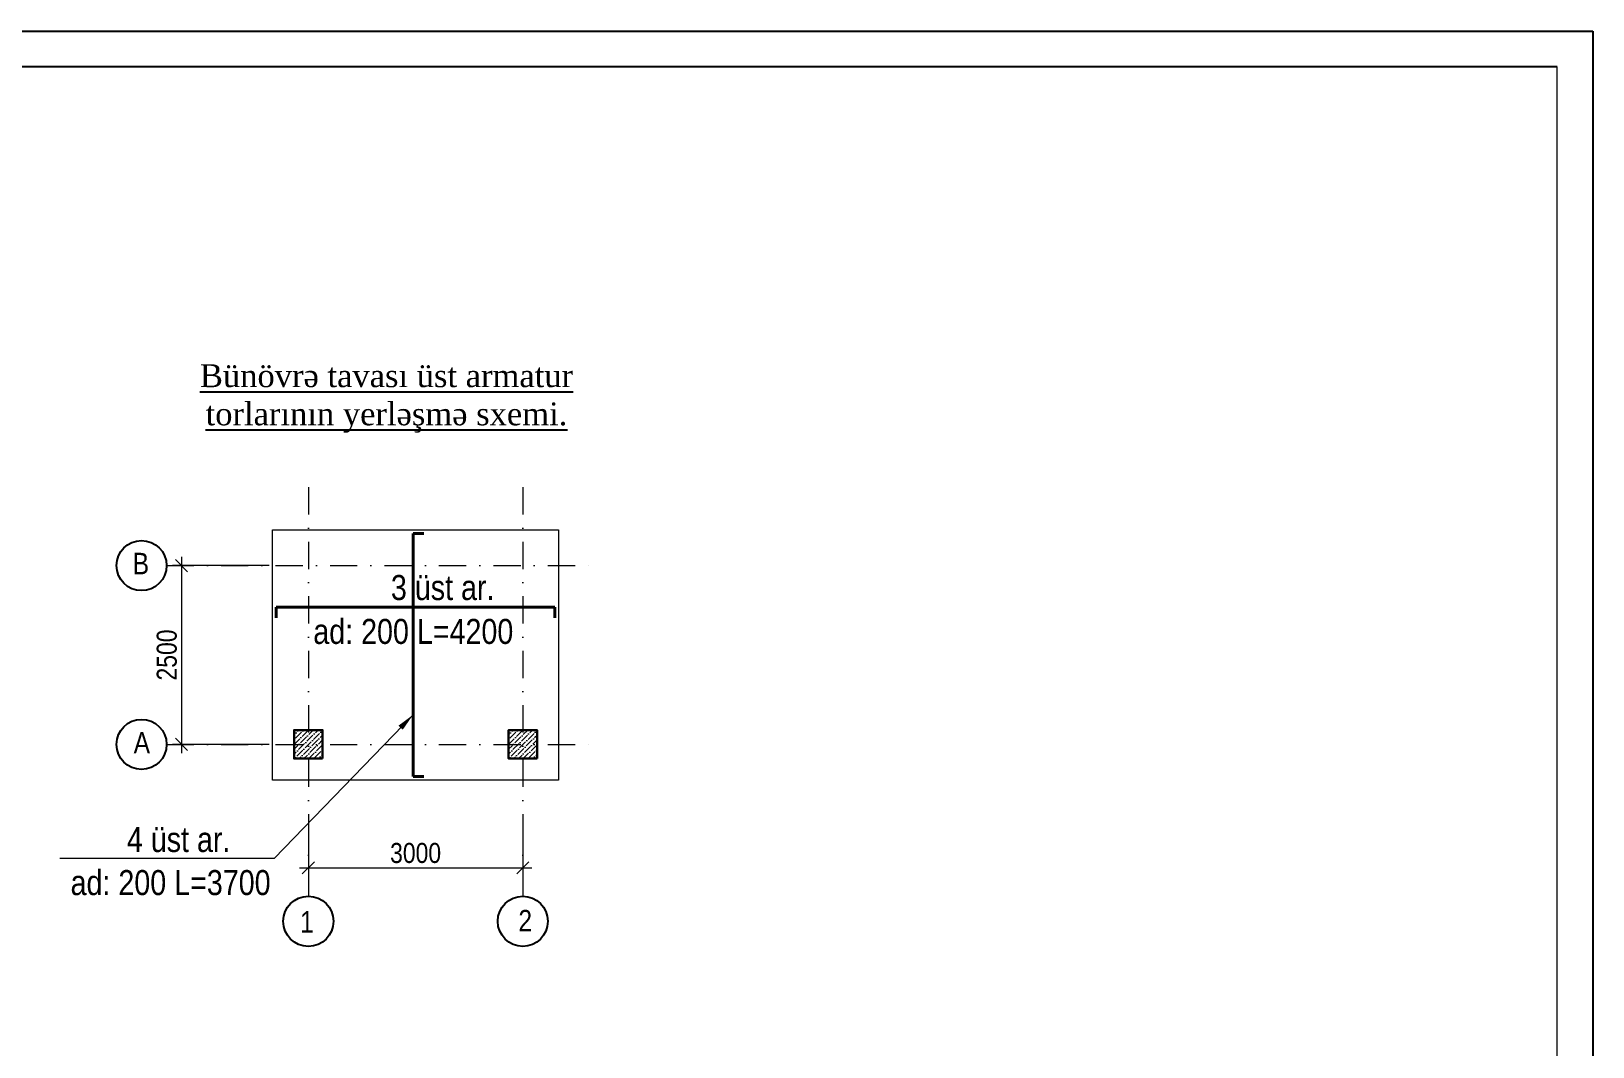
# Model space of a CAD drawing. Header units: millimetres. Extents: x 806395 to 2097197, y -233789 to 193681.
# Drawn here: x 2075352 to 2097197, y -67805 to -53601 of the extents above; entities that cross this region are included whole.
import ezdxf

# ---------------------------------------------------------------- set-up
doc = ezdxf.new("R2010")
doc.units = ezdxf.units.MM
doc.linetypes.add('DASHDOTX2', pattern=[50.8, 25.4, -12.7, 0, -12.7])
doc.layers.add('tapsiriqlar', color=7, linetype='Continuous')
doc.layers.add('yazilar', color=7, linetype='Continuous')
doc.styles.get("Standard").update_dxf_attribs({"font": 'times.ttf'})
doc.styles.add('style1', font='A3TI(LA).TTF', dxfattribs={"height": 400})
doc.styles.add('style6', font='ARIALN.TTF', dxfattribs={"height": 300})
doc.styles.add('Times New  Roman', font='times.ttf')
doc.styles.add('yazitipi', font='ARIALN.TTF')
doc.dimstyles.new('DIM_100 N', dxfattribs={"dimscale": 100, "dimtxt": 2.5, "dimasz": 1.7, "dimexe": 1.25, "dimexo": 0.625, "dimtad": 1, "dimdec": 0, "dimtxsty": 'style1', "dimblk": 'OBLIQUE', "dimcen": 2.5, "dimdle": 1.25, "dimclrd": 251, "dimclre": 251, "dimaunit": 1, "dimadec": 3, "dimazin": 0, "dimtfac": 1, "dimtdec": 0, "dimtmove": 1, "dimatfit": 3, "dimfxl": 1.25, "dimlwd": 5, "dimlwe": 5, "dimarcsym": 0})
doc.dimstyles.new('sevda', dxfattribs={"dimscale": 100, "dimtxt": 2.8, "dimasz": 2.5, "dimexe": 1.25, "dimexo": 0.625, "dimtad": 1, "dimtxsty": 'yazitipi', "dimblk": 'OBLIQUE', "dimcen": 2.5, "dimclrd": 253, "dimclre": 253, "dimclrt": 256, "dimaunit": 1, "dimadec": 3, "dimazin": 0, "dimtfac": 1, "dimtmove": 1, "dimatfit": 3, "dimfxl": 1, "dimlwd": 9, "dimlwe": 9, "dimarcsym": 0})

# ---------------------------------------------------------------- blocks, each defined once
blk = doc.blocks.new('_Oblique')
at = {"color": 0, "linetype": 'ByBlock', "lineweight": -2}
blk.add_line((-0.5, -0.5), (0.5, 0.5), dxfattribs=at)
blk = doc.blocks.new('*D117')
at = {"color": 251, "lineweight": 5, "ltscale": 0.1, "transparency": 16777216}
for p, q in [((2078680, -61075), (2077330, -61075)), ((2078680, -63575), (2077330, -63575))]:
    blk.add_line(p, q, dxfattribs=at)
at = {"color": 251, "linetype": 'ByBlock', "lineweight": 5, "ltscale": 0.1, "transparency": 16777216}
blk.add_line((2077455, -60950), (2077455, -63700), dxfattribs=at)
at = {"layer": 'Defpoints', "color": 0, "ltscale": 0.1, "transparency": 16777216}
for p in [(2078742, -61075), (2077455, -63575), (2078742, -63575)]:
    blk.add_point(p, dxfattribs=at)
at = {"color": 251, "lineweight": 5, "ltscale": 0.1, "transparency": 16777216, "xscale": 170, "yscale": 170, "zscale": 170}
for p, rotation in [((2077455, -61075), 90), ((2077455, -63575), 270)]:
    blk.add_blockref('_Oblique', p, dxfattribs=dict(at, rotation=rotation))
at = {"color": 0, "lineweight": 15, "ltscale": 0.1, "transparency": 16777216, "insert": (2077249, -62325), "char_height": 300, "attachment_point": 5, "rotation": 90, "style": 'style6'}
blk.add_mtext('{\\H0.93333x;2500}', dxfattribs=at)
blk = doc.blocks.new('*D118')
at = {"color": 251, "lineweight": 5, "ltscale": 0.1, "transparency": 16777216}
for p, q in [((2079229, -64582), (2079229, -65426)), ((2082229, -64730), (2082229, -65426))]:
    blk.add_line(p, q, dxfattribs=at)
at = {"color": 251, "linetype": 'ByBlock', "lineweight": 5, "ltscale": 0.1, "transparency": 16777216}
blk.add_line((2079104, -65301), (2082354, -65301), dxfattribs=at)
at = {"layer": 'Defpoints', "color": 0, "ltscale": 0.1, "transparency": 16777216}
for p in [(2079229, -64520), (2082229, -64667), (2082229, -65301)]:
    blk.add_point(p, dxfattribs=at)
at = {"color": 251, "lineweight": 5, "ltscale": 0.1, "transparency": 16777216, "xscale": 170, "yscale": 170, "zscale": 170, "rotation": 180}
blk.add_blockref('_Oblique', (2079229, -65301), dxfattribs=at)
at = {"color": 251, "lineweight": 5, "ltscale": 0.1, "transparency": 16777216, "xscale": 170, "yscale": 170, "zscale": 170}
blk.add_blockref('_Oblique', (2082229, -65301), dxfattribs=at)
at = {"color": 0, "lineweight": 15, "ltscale": 0.1, "transparency": 16777216, "insert": (2080729, -65096), "char_height": 300, "attachment_point": 5, "style": 'style6'}
blk.add_mtext('{\\H0.93333x;3000}', dxfattribs=at)
blk = doc.blocks.new('ntnntyht')
at = {"lineweight": 25}
for p, q in [((1961564, -20955), (2003567, -20955)), ((2003567, -20955), (2003567, -50629))]:
    blk.add_line(p, q, dxfattribs=at)
at = {"lineweight": 25, "ltscale": 15}
blk.add_line((2003045, -21477), (1963653, -21477), dxfattribs=at)
at = {"lineweight": 5, "ltscale": 15}
blk.add_line((2003045, -50106), (2003045, -21477), dxfattribs=at)

msp = doc.modelspace()

# ---------------------------------------------------------------- hatches: boundary and pattern name
at = {"lineweight": 15}
h = msp.add_hatch(dxfattribs=at)
h.set_pattern_fill('ANSI36', color=2, scale=15)
h.set_pattern_definition([(45, (-44994.747, -299119.16), (25.2569703, 92.6088912), [119.0625, -23.8125, 0, -23.8125])])
h.paths.add_polyline_path([(2079028.524, -63775.036), (2079028.524, -63775.036)])
h.paths.add_polyline_path([(2079028.524, -63775.036), (2079428.524, -63775.036)])
h.paths.add_polyline_path([(2079428.524, -63775.036), (2079428.524, -63775.036), (2079428.524, -63575.036), (2079428.524, -63575.036)], flags=17)
h.paths.add_polyline_path([(2079028.524, -63775.036), (2079428.524, -63775.036), (2079428.524, -63375.036), (2079028.524, -63375.036)])
h = msp.add_hatch(dxfattribs=at)
h.set_pattern_fill('ANSI36', color=2, scale=15)
h.set_pattern_definition([(45, (-41994.747, -299119.16), (25.2569703, 92.6088912), [119.0625, -23.8125, 0, -23.8125])])
h.paths.add_polyline_path([(2082028.524, -63775.036), (2082028.524, -63775.036)])
h.paths.add_polyline_path([(2082028.524, -63775.036), (2082428.524, -63775.036)])
h.paths.add_polyline_path([(2082428.524, -63775.036), (2082428.524, -63775.036), (2082428.524, -63575.036), (2082428.524, -63575.036)], flags=17)
h.paths.add_polyline_path([(2082028.524, -63775.036), (2082428.524, -63775.036), (2082428.524, -63375.036), (2082028.524, -63375.036)])

# ---------------------------------------------------------------- linework, layer by layer
at = {"color": 4, "linetype": 'DASHDOTX2', "lineweight": 13, "ltscale": 15}
for p, q in [((2079228.524, -59979.658), (2079228.524, -65700.037)), ((2082228.524, -59979.658), (2082228.524, -65700.037)), ((2077245.688, -61075.036), (2083313.05, -61075.036)), ((2077245.688, -63575.036), (2083252.254, -63575.036))]:
    msp.add_line(p, q, dxfattribs=at)
at = {"color": 1, "lineweight": 40}
for p, q in [((2080693.443, -60625.036), (2080843.443, -60625.036)), ((2080693.443, -64025.036), (2080843.443, -64025.036))]:
    msp.add_line(p, q, dxfattribs=at)
at = {"color": 4, "linetype": 'ByBlock', "lineweight": 40}
for p, q in [((2078778.524, -61656.252), (2078778.524, -61806.252)), ((2082678.524, -61656.252), (2082678.524, -61806.252))]:
    msp.add_line(p, q, dxfattribs=at)
at = {"color": 2, "linetype": 'Continuous', "lineweight": 20}
msp.add_lwpolyline([(2078728.524, -60575.036), (2082728.524, -60575.036), (2082728.524, -64075.036), (2078728.524, -64075.036)], close=True, dxfattribs=at)
at = {"color": 1, "lineweight": 40}
msp.add_lwpolyline([(2080693.443, -64025.036), (2080693.443, -60625.036)], dxfattribs=at)
at = {"color": 4, "linetype": 'ByBlock', "lineweight": 40}
msp.add_lwpolyline([(2078778.524, -61656.252), (2082678.524, -61656.252)], dxfattribs=at)
at = {"color": 4, "lineweight": 30}
for points in [[(2079428.524, -63775.036), (2079028.524, -63775.036), (2079028.524, -63375.036), (2079428.524, -63375.036)], [(2082428.524, -63775.036), (2082028.524, -63775.036), (2082028.524, -63375.036), (2082428.524, -63375.036)]]:
    msp.add_lwpolyline(points, close=True, dxfattribs=at)
at = {"layer": 'tapsiriqlar'}
for centre in [(2076895.688, -61075.036), (2076895.688, -63575.036), (2079228.524, -66050.037), (2082228.524, -66050.037)]:
    msp.add_circle(centre, 350, dxfattribs=at)

# ---------------------------------------------------------------- block references
at = {"color": 3, "xscale": 0.9573202276254527, "yscale": 0.9573202276254527, "zscale": 0.9573202276254527}
msp.add_blockref('ntnntyht', (179141.232, -33540.544), dxfattribs=at)

# ---------------------------------------------------------------- texts
at = {"color": 7, "ltscale": 15, "insert": (2080321.647, -58258.802), "char_height": 320, "width": 17964.72532, "attachment_point": 2, "style": 'Times New  Roman'}
msp.add_mtext('{\\fTimes New Roman|b0|i0|c238|p18;\\LBünövrə tavası üst armatur\\Ptorlarının yerləşmə sxemi.}', dxfattribs=at)
at = {"color": 2, "linetype": 'ByBlock', "lineweight": 40, "char_height": 350, "attachment_point": 5, "style": 'style6'}
for s, insert in [('\\A1;{\\fArial Narrow|b0|i0|c238|p34;3} {\\fArial Narrow|b0|i0|c238|p34;üst }аr.', (2081107.913, -61383.988)), ('\\A1;аd: {\\fArial Narrow|b0|i0|c238|p34;20}0{\\fArial Narrow|b0|i0|c238|p34; L=4200   }', (2080696.589, -61997.823)), ('\\A1;{\\fArial Narrow|b0|i0|c238|p34;4} {\\fArial Narrow|b0|i0|c238|p34;üst }аr.', (2077414.113, -64907.949)), ('\\A1;аd: {\\fArial Narrow|b0|i0|c238|p34;20}0{\\fArial Narrow|b0|i0|c238|p34; L=3700   }', (2077301.319, -65510.843))]:
    msp.add_mtext(s, dxfattribs=dict(at, insert=insert))
at = {"layer": 'yazilar', "color": 7, "lineweight": 15, "char_height": 300, "attachment_point": 1, "style": 'style6'}
for s, insert in [('\\pxqc;B', (2074572.847, -60896.025)), ('\\pxqc;{\\fArial Narrow|b0|i0|c238|p34;A}', (2074586.477, -63401.472)), ('\\pxqc;2', (2079949.763, -65890.607))]:
    msp.add_mtext_dynamic_manual_height_columns(s, width=4625.77814, gutter_width=12.5, heights=[0], dxfattribs=dict(at, insert=insert))
at = {"layer": 'yazilar', "color": 7, "lineweight": 15, "insert": (2076895.721, -65907.292), "char_height": 300, "attachment_point": 1}
msp.add_mtext_dynamic_manual_height_columns('\\pxqc;{\\fArial Narrow|b0|i0|c0|p34;1}', width=4625.77814, gutter_width=12.5, heights=[0], dxfattribs=at)

# ---------------------------------------------------------------- dimensions: what is measured, and where the dimension line sits
at = {"lineweight": 15, "ltscale": 0.1}
dim = msp.add_linear_dim(base=(2077454.783, -63575.036), p1=(2078742.334, -61075.036), p2=(2078742.334, -63575.036), angle=90, text='{\\H0.93333x;<>}', dimstyle='DIM_100 N', override={"dimtxsty": 'style6'}, dxfattribs=at)
dim.commit()
dim.dimension.update_dxf_attribs({"geometry": '*D117', "text_midpoint": (2077249.323, -62325.036)})
dim = msp.add_linear_dim(base=(2082228.524, -65301.494), p1=(2079228.524, -64519.737), p2=(2082228.524, -64667.344), text='{\\H0.93333x;<>}', dimstyle='DIM_100 N', override={"dimtxsty": 'style6'}, dxfattribs=at)
dim.commit()
dim.dimension.update_dxf_attribs({"geometry": '*D118', "text_midpoint": (2080728.524, -65096.034)})

# ---------------------------------------------------------------- leaders
at = {"color": 2}
msp.add_leader([(2080693.443, -63161.908), (2078750.283, -65169.272), (2075753.898, -65169.272)], dimstyle='sevda', override={"dimgap": 0.625, "dimtad": 0}, dxfattribs=at)

doc.saveas('drawing.dxf')
